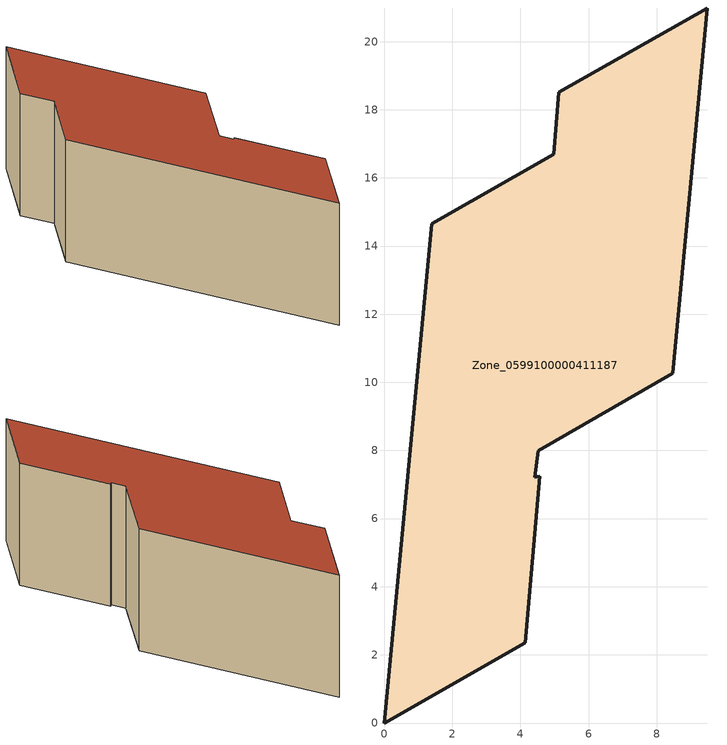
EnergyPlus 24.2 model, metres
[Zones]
Zone_0599100000411187
 floor ground (C_G): 4.15,2.35 0,0 1.39,14.66 4.97,16.7 5.12,18.51 9.49,20.99 8.47,10.27 4.53,8 4.42,7.21 4.57,7.24 z0
 wall outside (C_F): 0,0 4.15,2.35 4.57,7.24 4.42,7.21 4.53,8 8.47,10.27 9.49,20.99 5.12,18.51 4.97,16.7 1.39,14.66 0,0 z0:6.57
 roof outside (C_R): 4.53,8 8.47,10.27 9.49,20.99 5.12,18.51 4.97,16.7 1.39,14.66 0,0 4.15,2.35 4.57,7.24 4.42,7.21 z6.57
[BUILDING]
Pand.0599100000411187: North Axis=0; Terrain=City; Loads Convergence Tolerance Value=0.04; Temperature Convergence Tolerance Value=0.4; Solar Distribution=FullExterior; Maximum Number of Warmup Days=25; Minimum Number of Warmup Days=1
[Site:Location]
Rotterdam.The.Hague.AP_ZH_NLD Design_Conditions: Latitude=51.96; Longitude=4.45; Time Zone=1; Elevation=-4.5
[SITE:GROUNDTEMPERATURE:BUILDINGSURFACE]
18, 18, 18, 18, 18, 18, 18, 18, 18, 18, 18, 18
[MATERIAL] Thermal Absorptance=0.9; Solar Absorptance=0.7; Visible Absorptance=0.7
Name | Roughness | Thickness | Conductivity | Density | Specific Heat
G.TI.2006-2014 | MediumSmooth | 0.15 | 0.06 | 540 | 1210
F.TI.2006-2014 | Rough | 0.3 | 0.12 | 1920 | 840
R.TI.2006-2014 | MediumRough | 0.2 | 0.08 | 1500 | 1000
[CONSTRUCTION]
C_G: G.TI.2006-2014
C_F: F.TI.2006-2014
C_R: R.TI.2006-2014
[ZONE]
Zone_0599100000411187: Type=1; Multiplier=1; Ceiling Height=Autocalculate; Volume=Autocalculate; Floor Area=autocalculate; Part of Total Floor Area=Yes
[ZONEINFILTRATION:DESIGNFLOWRATE]
Infil_Zone_0599100000411187: Zone or ZoneList or Space or SpaceList=Zone_0599100000411187; Schedule=AlwaysOn; Design Flow Rate Calculation Method=Flow/Area; Flow Rate per Floor Area=0.0015; Constant Term Coefficient=1; Temperature Term Coefficient=0; Velocity Term Coefficient=0; Velocity Squared Term Coefficient=0
[HVACTEMPLATE:ZONE:IDEALLOADSAIRSYSTEM]
Zone_0599100000411187: Maximum Heating Supply Air Temperature=50; Minimum Cooling Supply Air Temperature=13; Maximum Heating Supply Air Humidity Ratio=0.0156; Minimum Cooling Supply Air Humidity Ratio=0.0077; Heating Limit=NoLimit; Cooling Limit=NoLimit; Dehumidification Control Type=ConstantSensibleHeatRatio; Cooling Sensible Heat Ratio=0.7; Dehumidification Setpoint=60; Humidification Control Type=None; Humidification Setpoint=30; Outdoor Air Method=None; Outdoor Air Flow Rate per Person=0.00944; Outdoor Air Flow Rate per Zone Floor Area=0; Outdoor Air Flow Rate per Zone=0; Demand Controlled Ventilation Type=None; Outdoor Air Economizer Type=NoEconomizer; Heat Recovery Type=None; Sensible Heat Recovery Effectiveness=0.7; Latent Heat Recovery Effectiveness=0.65
[ZONECONTROL:THERMOSTAT]
ThermostatControl_Zone_0599100000411187: Zone or ZoneList=Zone_0599100000411187; Control Type Schedule=DualSetpointControlType; Control 1=Thermostat_Zone_0599100000411187; Temperature Difference Between Cutout And Setpoint=0
[THERMOSTATSETPOINT:DUALSETPOINT]
Thermostat_Zone_0599100000411187: Heating Setpoint Temperature Schedule=HeatingSetpoint_Zone_0599100000411187; Cooling Setpoint Temperature Schedule=CoolingSetpoint_Zone_0599100000411187
[SCHEDULE:COMPACT]
HeatingSetpoint_Zone_0599100000411187: Through: 12/31, For: AllDays, Until: 24:00, 21
CoolingSetpoint_Zone_0599100000411187: Through: 12/31, For: AllDays, Until: 24:00, 24
DualSetpointControlType: Through: 12/31, For: AllDays, Until: 24:00, 4
AlwaysOn: Through: 12/31, For: AllDays, Until: 24:00, 1
